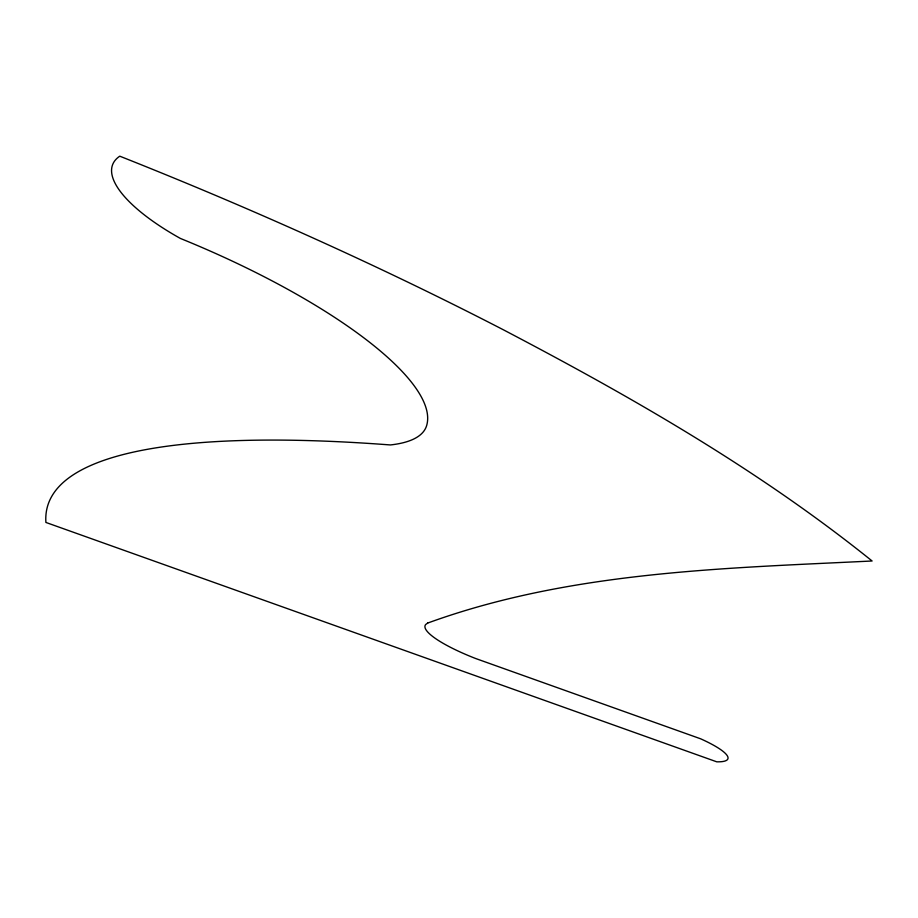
<?xml version="1.0" encoding="UTF-8"?>
<svg xmlns="http://www.w3.org/2000/svg" width="918" height="918" viewBox="0 0 918 918"><rect width="100%" height="100%" fill="white"/><g stroke="black" fill="none" stroke-linecap="round" stroke-linejoin="round"><path stroke-width="1.38" d="M427.685 623.058L425.711 624.492A72.201 14.975 19 0 0 475.662 658.516L700.641 738.806A60.68 11.819 18.2 0 1 716.729 761.814L45.9 522.445A1188.202 228.651 16.2 0 1 390.345 444.943A225.231 62.929 21.3 0 0 426.755 425.172A303.732 84.467 21.8 0 0 180.387 238.439A141.82 46.738 21.8 0 1 119.776 156.186A1037.971 234.182 21.6 0 1 503.282 329.746C631.859 397.104 758.704 469.798 872.1 560.99C723.074 568.311 569.47 571.489 427.685 623.058"/></g></svg>
